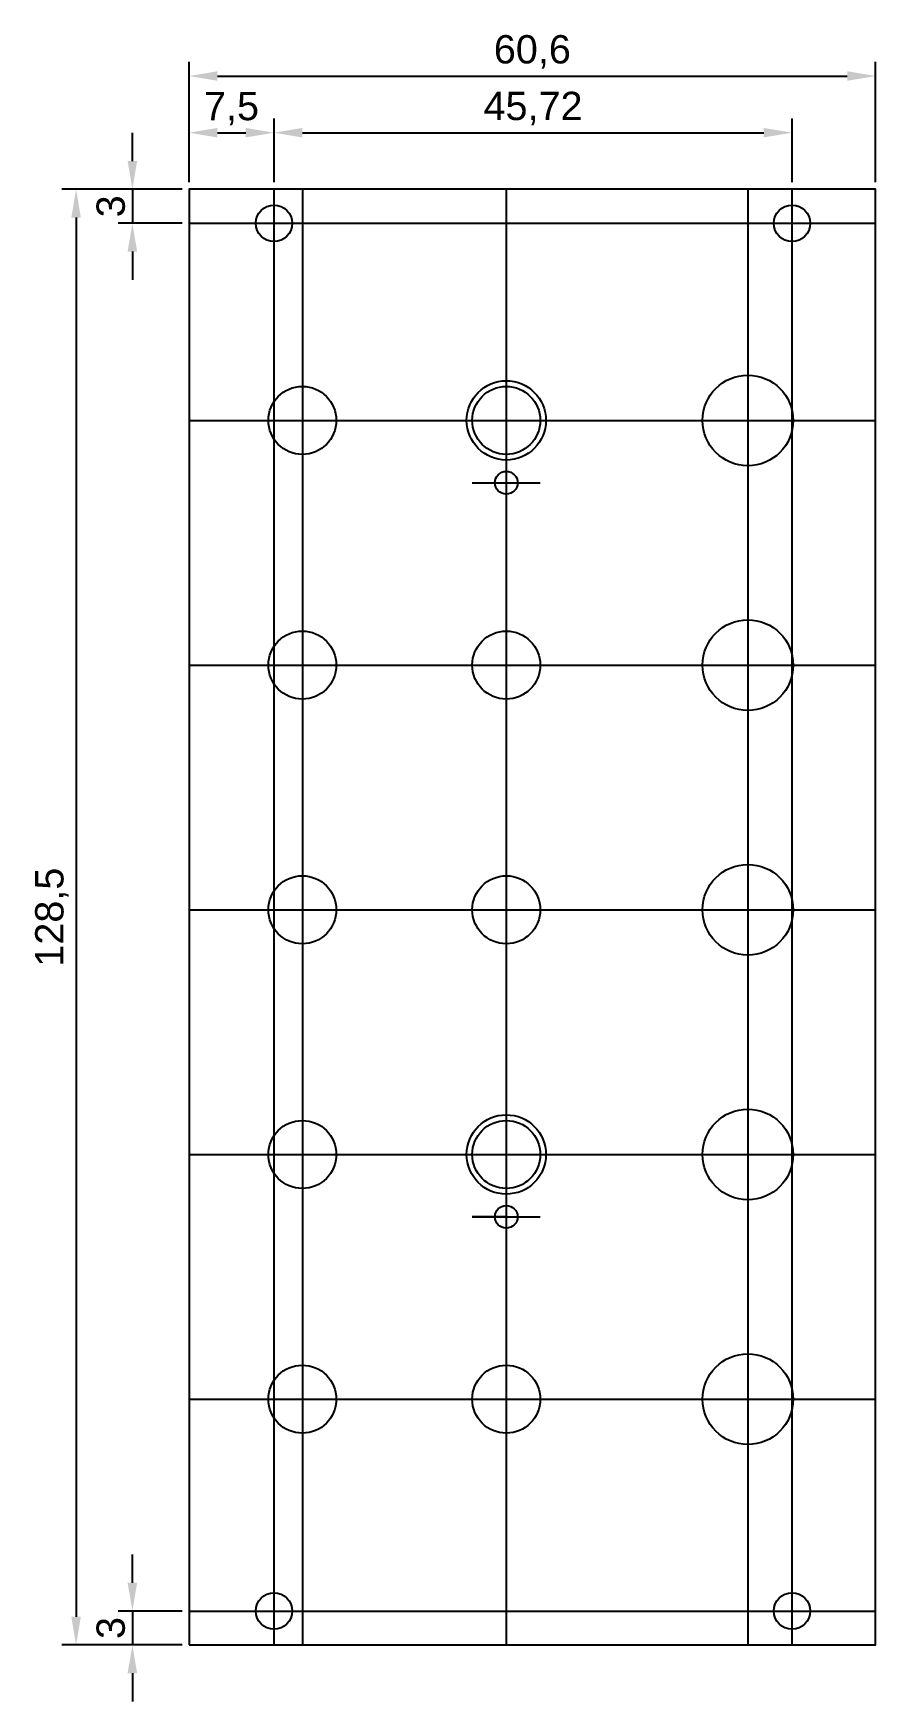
# Model space of a CAD drawing. Header units: millimetres. Extents: x -14 to 61, y -5 to 142.
import ezdxf

# ---------------------------------------------------------------- set-up
doc = ezdxf.new("R2010")
doc.units = ezdxf.units.MM
for name, color, linetype in [('01 Cuts', 7, 'Continuous'), ('04 Ano', 3, 'Continuous'), ('05 Hole', 6, 'Continuous'), ('10 Guide', 252, 'Continuous')]:
    doc.layers.add(name, color=color, linetype=linetype)
doc.styles.get("Standard").update_dxf_attribs({"font": 'arial.ttf'})
doc.dimstyles.new('ISO-25', dxfattribs={"dimtxt": 2.5, "dimasz": 2.5, "dimexe": 1.25, "dimexo": 0.625, "dimtad": 1, "dimtxsty": 'Standard', "dimcen": 2.5, "dimadec": 0, "dimazin": 0, "dimtfac": 1, "dimtmove": 0, "dimatfit": 3, "dimfxl": 1, "dimarcsym": 0})

# ---------------------------------------------------------------- blocks, each defined once
blk = doc.blocks.new('*U1')
at = {"layer": '05 Hole'}
blk.add_circle((0, 0), 4, dxfattribs=at)
blk = doc.blocks.new('*U2')
at = {"layer": '10 Guide', "color": 0, "linetype": 'ByBlock', "lineweight": -2, "transparency": 16777216}
for p in [(0, 0), (0, -21.6), (0, -43.2), (0, -64.8), (0, -86.4)]:
    blk.add_blockref('*U1', p, dxfattribs=at)
blk = doc.blocks.new('*D5')
at = {"layer": '04 Ano', "color": 0, "lineweight": -2, "transparency": 16777216}
for p, q in [((-5, 131), (-5, 133.5)), ((-0.62, 128.5), (-6.25, 128.5)), ((-5, 128.5), (-5, 125.5)), ((-0.62, 125.5), (-6.25, 125.5)), ((-5, 123), (-5, 120.5))]:
    blk.add_line(p, q, dxfattribs=at)
at = {"layer": '04 Ano', "color": 0, "transparency": 16777216}
for points in [[(-5.42, 131), (-4.58, 131), (-5, 128.5)], [(-5.42, 123), (-4.58, 123), (-5, 125.5)]]:
    blk.add_solid(points, dxfattribs=at)
at = {"layer": 'Defpoints', "color": 0, "transparency": 16777216}
for p in [(0, 128.5), (-5, 125.5), (0, 125.5)]:
    blk.add_point(p, dxfattribs=at)
at = {"layer": '04 Ano', "color": 0, "transparency": 16777216, "insert": (-6.9, 127), "char_height": 2.5, "attachment_point": 5, "rotation": 90}
blk.add_mtext('3', dxfattribs=at)
blk = doc.blocks.new('*D6')
at = {"layer": '04 Ano', "color": 0, "lineweight": -2, "transparency": 16777216}
for p, q in [((-5, 5.5), (-5, 8)), ((-0.62, 3), (-6.25, 3)), ((-5, 3), (-5, 0)), ((-0.62, 0), (-6.25, 0)), ((-5, -2.5), (-5, -5))]:
    blk.add_line(p, q, dxfattribs=at)
at = {"layer": '04 Ano', "color": 0, "transparency": 16777216}
for points in [[(-5.42, 5.5), (-4.58, 5.5), (-5, 3)], [(-5.42, -2.5), (-4.58, -2.5), (-5, 0)]]:
    blk.add_solid(points, dxfattribs=at)
at = {"layer": 'Defpoints', "color": 0, "transparency": 16777216}
for p in [(0, 3), (-5, 0), (0, 0)]:
    blk.add_point(p, dxfattribs=at)
at = {"layer": '04 Ano', "color": 0, "transparency": 16777216, "insert": (-6.9, 1.5), "char_height": 2.5, "attachment_point": 5, "rotation": 90}
blk.add_mtext('3', dxfattribs=at)
blk = doc.blocks.new('*D9')
at = {"layer": '04 Ano', "color": 0, "lineweight": -2, "transparency": 16777216}
for p, q in [((-0.62, 128.5), (-11.22, 128.5)), ((-9.97, 126), (-9.97, 2.5)), ((-0.62, 0), (-11.22, 0))]:
    blk.add_line(p, q, dxfattribs=at)
at = {"layer": '04 Ano', "color": 0, "transparency": 16777216}
for points in [[(-10.39, 126), (-9.55, 126), (-9.97, 128.5)], [(-10.39, 2.5), (-9.55, 2.5), (-9.97, 0)]]:
    blk.add_solid(points, dxfattribs=at)
at = {"layer": 'Defpoints', "color": 0, "transparency": 16777216}
for p in [(0, 128.5), (-9.97, 0), (0, 0)]:
    blk.add_point(p, dxfattribs=at)
at = {"layer": '04 Ano', "color": 0, "transparency": 16777216, "insert": (-12.1, 64.25), "char_height": 2.5, "attachment_point": 5, "rotation": 90}
blk.add_mtext('128,5', dxfattribs=at)
blk = doc.blocks.new('*D12')
at = {"layer": '04 Ano', "color": 0, "lineweight": -2, "transparency": 16777216}
for p, q in [((0, 129.12), (0, 139.75)), ((2.5, 138.5), (58.1, 138.5)), ((60.6, 129.12), (60.6, 139.75))]:
    blk.add_line(p, q, dxfattribs=at)
at = {"layer": '04 Ano', "color": 0, "transparency": 16777216}
for points in [[(2.5, 138.92), (2.5, 138.08), (0, 138.5)], [(58.1, 138.92), (58.1, 138.08), (60.6, 138.5)]]:
    blk.add_solid(points, dxfattribs=at)
at = {"layer": 'Defpoints', "color": 0, "transparency": 16777216}
for p in [(60.6, 138.5), (0, 128.5), (60.6, 128.5)]:
    blk.add_point(p, dxfattribs=at)
at = {"layer": '04 Ano', "color": 0, "transparency": 16777216, "insert": (30.3, 140.63), "char_height": 2.5, "attachment_point": 5}
blk.add_mtext('60,6', dxfattribs=at)
blk = doc.blocks.new('*D13')
at = {"layer": '04 Ano', "color": 0, "lineweight": -2, "transparency": 16777216}
for p, q in [((0, 129.12), (0, 134.75)), ((7.5, 129.12), (7.5, 134.75)), ((2.5, 133.5), (5, 133.5))]:
    blk.add_line(p, q, dxfattribs=at)
at = {"layer": '04 Ano', "color": 0, "transparency": 16777216}
for points in [[(2.5, 133.92), (2.5, 133.08), (0, 133.5)], [(5, 133.92), (5, 133.08), (7.5, 133.5)]]:
    blk.add_solid(points, dxfattribs=at)
at = {"layer": 'Defpoints', "color": 0, "transparency": 16777216}
for p in [(7.5, 133.5), (0, 128.5), (7.5, 128.5)]:
    blk.add_point(p, dxfattribs=at)
at = {"layer": '04 Ano', "color": 0, "transparency": 16777216, "insert": (3.75, 135.62), "char_height": 2.5, "attachment_point": 5}
blk.add_mtext('7,5', dxfattribs=at)
blk = doc.blocks.new('*D14')
at = {"layer": '04 Ano', "color": 0, "lineweight": -2, "transparency": 16777216}
for p, q in [((7.5, 129.12), (7.5, 134.75)), ((53.22, 129.12), (53.22, 134.75)), ((10, 133.5), (50.72, 133.5))]:
    blk.add_line(p, q, dxfattribs=at)
at = {"layer": '04 Ano', "color": 0, "transparency": 16777216}
for points in [[(10, 133.92), (10, 133.08), (7.5, 133.5)], [(50.72, 133.92), (50.72, 133.08), (53.22, 133.5)]]:
    blk.add_solid(points, dxfattribs=at)
at = {"layer": 'Defpoints', "color": 0, "transparency": 16777216}
for p in [(53.22, 133.5), (7.5, 128.5), (53.22, 128.5)]:
    blk.add_point(p, dxfattribs=at)
at = {"layer": '04 Ano', "color": 0, "transparency": 16777216, "insert": (30.36, 135.63), "char_height": 2.5, "attachment_point": 5}
blk.add_mtext('45,72', dxfattribs=at)

msp = doc.modelspace()

# ---------------------------------------------------------------- linework, layer by layer
at = {"layer": '01 Cuts'}
msp.add_lwpolyline([(0, 0), (60.6, 0), (60.6, 128.5), (0, 128.5)], close=True, dxfattribs=at)
at = {"layer": '05 Hole'}
for centre, radius in [((7.5, 125.5), 1.6), ((53.22, 125.5), 1.6), ((10, 108.1), 3), ((28, 108.1), 3.5), ((28, 108.1), 3), ((28, 102.6), 1), ((10, 86.5), 3), ((28, 86.5), 3), ((10, 64.9), 3), ((28, 64.9), 3), ((10, 43.3), 3), ((28, 43.3), 3.5), ((28, 43.3), 3), ((28, 37.8), 1), ((10, 21.7), 3), ((28, 21.7), 3), ((7.5, 3), 1.6), ((53.22, 3), 1.6)]:
    msp.add_circle(centre, radius, dxfattribs=at)
at = {"layer": '10 Guide'}
for p, q in [((7.5, 0), (7.5, 128.5)), ((10, 128.5), (10, 0)), ((28, 128.5), (28, 0)), ((49.322, 128.5), (49.322, 0)), ((53.22, 0), (53.22, 128.5)), ((0, 125.5), (60.6, 125.5)), ((0, 108.1), (60.6, 108.1)), ((25, 102.6), (31, 102.6)), ((0, 86.5), (60.6, 86.5)), ((0, 64.9), (60.6, 64.9)), ((0, 43.3), (60.6, 43.3)), ((28, 37.8), (25, 37.8)), ((25, 37.8), (31, 37.8)), ((0, 21.7), (60.6, 21.7)), ((0, 3), (60.6, 3)), ((60.6, 3), (60.6, 3))]:
    msp.add_line(p, q, dxfattribs=at)

# ---------------------------------------------------------------- block references
msp.add_blockref('*U2', (49.322, 108.1), dxfattribs=at)

# ---------------------------------------------------------------- dimensions: what is measured, and where the dimension line sits
at = {"layer": '04 Ano'}
for base, p2, picture, middle in [((60.6, 138.5), (60.6, 128.5), '*D12', (30.3, 140.627)), ((7.5, 133.5), (7.5, 128.5), '*D13', (3.75, 135.622))]:
    dim = msp.add_linear_dim(base=base, p1=(0, 128.5), p2=p2, dimstyle='ISO-25', dxfattribs=at)
    dim.commit()
    dim.dimension.update_dxf_attribs({"geometry": picture, "text_midpoint": middle})
dim = msp.add_linear_dim(base=(53.22, 133.5), p1=(7.5, 128.5), p2=(53.22, 128.5), dimstyle='ISO-25', override={"dimtmove": 1}, dxfattribs=at)
dim.commit()
dim.dimension.update_dxf_attribs({"geometry": '*D14', "text_midpoint": (30.36, 135.627)})
for base, p1, p2, picture, middle in [((-5, 125.5), (0, 128.5), (0, 125.5), '*D5', (-6.902, 127)), ((-9.971, 0), (0, 128.5), (0, 0), '*D9', (-12.099, 64.25)), ((-5, 0), (0, 3), (0, 0), '*D6', (-6.902, 1.5))]:
    dim = msp.add_linear_dim(base=base, p1=p1, p2=p2, angle=90, dimstyle='ISO-25', dxfattribs=at)
    dim.commit()
    dim.dimension.update_dxf_attribs({"geometry": picture, "text_midpoint": middle})

doc.saveas('drawing.dxf')
